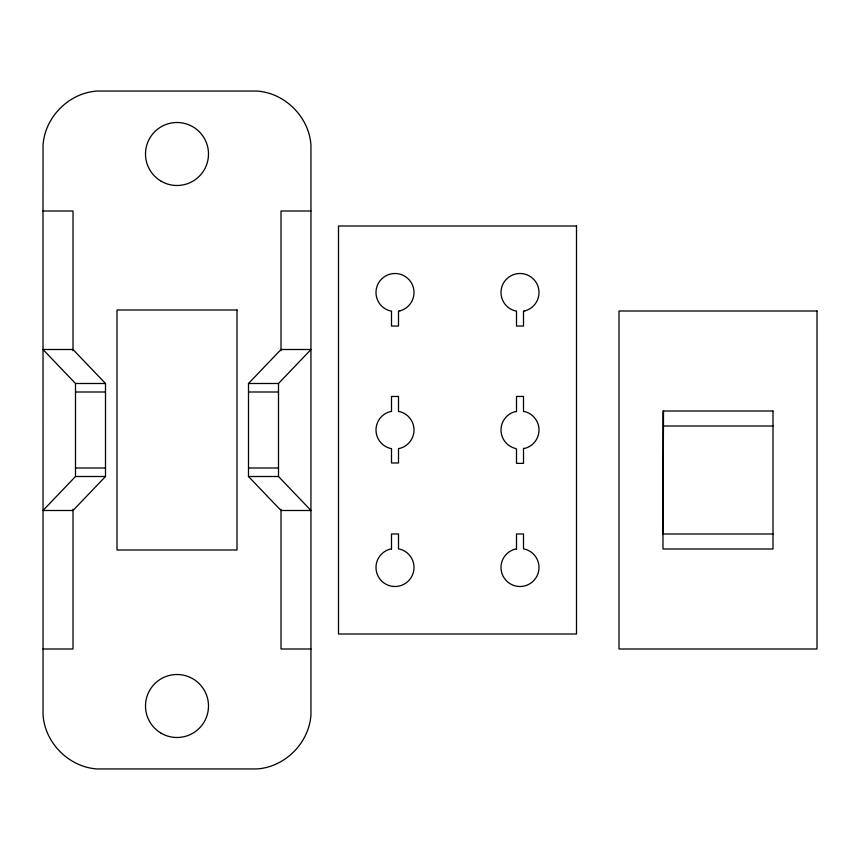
<?xml version="1.0" encoding="UTF-8"?>
<svg xmlns="http://www.w3.org/2000/svg" width="860" height="860" viewBox="0 0 860 860"><rect width="100%" height="100%" fill="white"/><g stroke="black" fill="none" stroke-linecap="round" stroke-linejoin="round"><path stroke-width="1.29" d="M43 211.001L43.054 145.179C44.828 117.046 69.047 92.826 97.169 91.052L256.828 91.052C284.95 92.826 309.17 117.046 310.944 145.179L310.944 714.821C309.17 742.954 284.95 767.174 256.828 768.947L97.169 768.947C69.047 767.174 44.828 742.954 43.054 714.821L43 211.001L73.003 211.001L73.003 350.729M663.501 411.005L662.995 533.995L773 533.995M75.497 476.504L43 510.496L73.003 510.496L105.501 476.504L105.501 383.495L73.003 349.504L43 349.504L75.497 383.495L75.497 476.504L105.501 476.504M248.497 383.495L281.005 349.504L310.998 349.504L278.5 383.495L278.5 476.504L310.998 510.496L281.005 510.496L248.497 476.504L248.497 383.495L278.5 383.495M310.998 211.001L281.005 211.001L281.005 350.729M75.497 383.495L105.501 383.495M75.497 391.999L105.501 391.999M248.497 391.999L278.5 391.999M663.501 426.001L773 426.001M75.497 468.001L105.501 468.001M248.497 468.001L278.5 468.001M248.497 476.504L278.5 476.504M43 648.999L73.003 648.999L73.003 509.27M310.998 648.999L281.005 648.999L281.005 509.27M399.921 310.858L398.502 311.04L398.502 326.037L391.504 326.037L391.504 311.04L390.085 310.858A18.995 18.995 0 0 1 379.432 281.607A18.995 18.995 0 0 1 410.564 281.607A18.995 18.995 0 0 1 399.921 310.858M524.923 310.858L523.504 311.04L523.504 326.037L516.505 326.037L516.505 311.04L515.086 310.858A18.995 18.995 0 0 1 504.433 281.607A18.995 18.995 0 0 1 535.565 281.607A18.995 18.995 0 0 1 524.923 310.858M391.504 411.456L390.085 411.65A18.995 18.995 0 0 0 390.085 448.35L391.504 448.544L391.504 462.992L398.502 462.992L398.502 448.544L399.921 448.35A18.995 18.995 0 0 0 399.921 411.65L398.502 411.456L398.502 396.46L391.504 396.46L391.504 411.456M391.504 548.96L390.085 549.142A18.995 18.995 0 0 0 379.432 578.393A18.995 18.995 0 0 0 410.564 578.393A18.995 18.995 0 0 0 399.921 549.142L398.502 548.96L398.502 533.963L391.504 533.963L391.504 548.96M516.505 548.96L515.086 549.142A18.995 18.995 0 0 0 504.433 578.393A18.995 18.995 0 0 0 535.565 578.393A18.995 18.995 0 0 0 524.923 549.142L523.504 548.96L523.504 533.963L516.505 533.963L516.505 548.96M576.501 225.997L338.496 225.997L338.496 634.003L576.501 634.003L576.501 225.997M237.005 309.998L117.003 309.998L117.003 550.002L237.005 550.002L237.005 309.998M817 310.998L618.996 310.998L618.996 648.999L817 648.999L817 310.998M523.504 396.46L516.505 396.46L516.505 411.65L515.086 411.65A18.995 18.995 0 0 0 515.086 448.35L516.505 448.995L516.505 463.357L523.504 463.357L523.504 448.35L524.923 448.35A18.995 18.995 0 0 0 524.923 411.65L523.504 411.456L523.504 396.46M773 411.005L662.995 411.005L662.995 549.002L773 549.002L773 411.005M161.25 733.279A31.497 31.497 0 0 0 208.496 705.995A31.497 31.497 0 0 0 161.25 678.723A31.497 31.497 0 0 0 161.25 733.279M161.25 181.277A31.497 31.497 0 0 0 208.496 154.004A31.497 31.497 0 0 0 161.25 126.721A31.497 31.497 0 0 0 161.25 181.277"/></g></svg>
